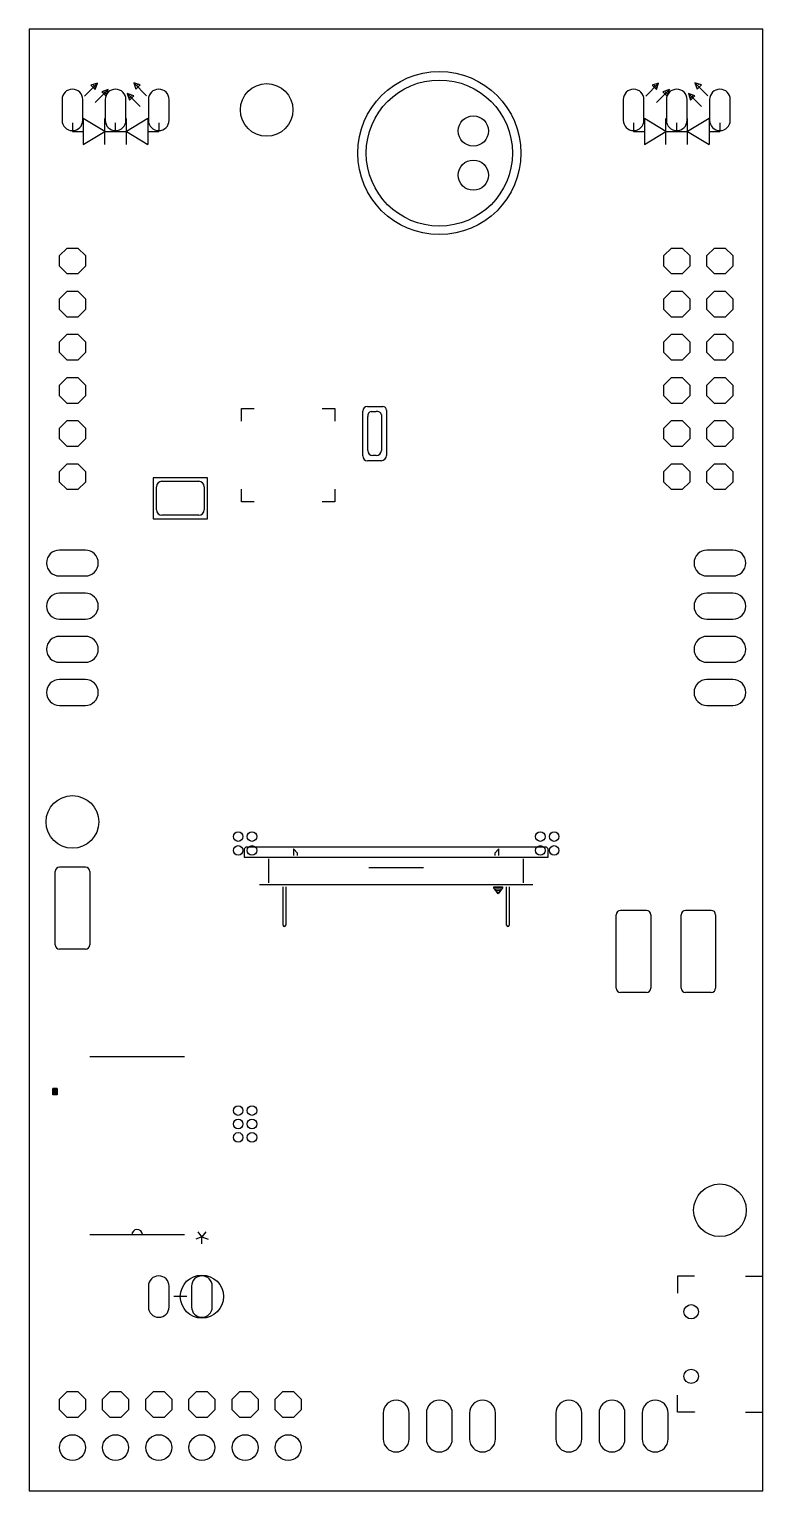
# Model space of a CAD drawing. Extents: x 0 to 43.2, y -1.3 to 84.8.
import ezdxf

# ---------------------------------------------------------------- set-up
doc = ezdxf.new("R2010")
doc.units = 0
for name, color, linetype in [('17', 82, 'CONTINUOUS'), ('20', 30, 'CONTINUOUS'), ('21', 253, 'CONTINUOUS')]:
    doc.layers.add(name, color=color, linetype=linetype)

# ---------------------------------------------------------------- blocks, each defined once
blk = doc.blocks.new('LONGP100')
blk.add_lwpolyline([(-0.5, -0.5), (0.5, -0.5, 1), (0.5, 0.5), (-0.5, 0.5, 1)], format="xyb", close=True)
blk = doc.blocks.new('OCTAGONP')
blk.add_lwpolyline([(-0.5, -0.2071), (-0.5, 0.2071), (-0.2071, 0.5), (0.2071, 0.5), (0.5, 0.2071), (0.5, -0.2071), (0.2071, -0.5), (-0.2071, -0.5)], close=True)
blk = doc.blocks.new('ROUNDP')
blk.add_circle((0, 0), 0.5)

msp = doc.modelspace()

# ---------------------------------------------------------------- linework, layer by layer
at = {"layer": '20'}
for p, q in [((43.16, 84.76), (0, 84.76)), ((0, 84.76), (0, -1.27)), ((43.16, -1.27), (43.16, 84.76)), ((0, -1.27), (43.16, -1.27))]:
    msp.add_line(p, q, dxfattribs=at)
for centre, radius in [((13.97, 80.01), 1.5494), ((2.54, 38.1), 1.5494), ((40.64, 15.24), 1.5494), ((38.948, 9.266), 0.425), ((38.948, 5.466), 0.425)]:
    msp.add_circle(centre, radius, dxfattribs=at)
at = {"layer": '21'}
for p, q in [((3.2512, 80.8228), (4.0132, 81.5848)), ((4.0132, 81.5848), (3.6322, 81.4578)), ((3.6322, 81.4578), (3.8862, 81.2038)), ((3.7592, 81.4578), (3.8862, 81.3308)), ((3.8862, 81.2038), (4.0132, 81.5848)), ((3.8862, 80.4418), (4.6482, 81.2038)), ((4.6482, 81.2038), (4.2672, 81.0768)), ((4.2672, 81.0768), (4.5212, 80.8228)), ((4.3942, 81.0768), (4.5212, 80.9498)), ((4.5212, 80.8228), (4.6482, 81.2038)), ((6.5278, 80.2132), (5.7658, 80.9752)), ((6.1468, 80.8482), (5.7658, 80.9752)), ((5.7658, 80.9752), (5.8928, 80.5942)), ((6.9088, 80.8482), (6.1468, 81.6102)), ((6.1468, 81.6102), (6.2738, 81.2292)), ((6.5278, 81.4832), (6.1468, 81.6102)), ((6.2738, 81.2292), (6.5278, 81.4832)), ((6.35, 81.534), (6.4008, 81.4832)), ((36.2712, 80.8228), (37.0332, 81.5848)), ((37.0332, 81.5848), (36.6522, 81.4578)), ((36.6522, 81.4578), (36.9062, 81.2038)), ((36.7792, 81.4578), (36.9062, 81.3308)), ((36.9062, 81.2038), (37.0332, 81.5848)), ((36.9062, 80.4418), (37.6682, 81.2038)), ((37.6682, 81.2038), (37.2872, 81.0768)), ((37.2872, 81.0768), (37.5412, 80.8228)), ((37.4142, 81.0768), (37.5412, 80.9498)), ((37.5412, 80.8228), (37.6682, 81.2038)), ((39.5478, 80.2132), (38.7858, 80.9752)), ((39.1668, 80.8482), (38.7858, 80.9752)), ((38.7858, 80.9752), (38.9128, 80.5942)), ((39.9288, 80.8482), (39.1668, 81.6102)), ((39.1668, 81.6102), (39.2938, 81.2292)), ((39.5478, 81.4832), (39.1668, 81.6102)), ((39.2938, 81.2292), (39.5478, 81.4832)), ((39.37, 81.534), (39.4208, 81.4832)), ((5.8928, 80.5942), (6.1468, 80.8482)), ((5.8928, 80.7212), (6.0198, 80.8482)), ((38.9128, 80.5942), (39.1668, 80.8482)), ((38.9128, 80.7212), (39.0398, 80.8482)), ((2.54, 79.248), (2.54, 78.74)), ((3.175, 79.502), (3.175, 78.74)), ((4.445, 78.74), (3.175, 79.502)), ((4.445, 78.74), (4.445, 79.502)), ((5.08, 78.74), (5.08, 79.248)), ((5.715, 78.74), (5.715, 79.502)), ((6.985, 79.502), (5.715, 78.74)), ((6.985, 79.502), (6.985, 78.74)), ((7.62, 79.248), (7.62, 78.74)), ((35.56, 79.248), (35.56, 78.74)), ((36.195, 79.502), (36.195, 78.74)), ((37.465, 78.74), (36.195, 79.502)), ((37.465, 78.74), (37.465, 79.502)), ((38.1, 78.74), (38.1, 79.248)), ((38.735, 78.74), (38.735, 79.502)), ((40.005, 79.502), (38.735, 78.74)), ((40.005, 79.502), (40.005, 78.74)), ((40.64, 79.248), (40.64, 78.74)), ((2.54, 78.74), (3.175, 78.74)), ((3.175, 78.74), (3.175, 77.978)), ((3.175, 77.978), (4.445, 78.74)), ((4.445, 77.978), (4.445, 78.74)), ((4.445, 78.74), (5.08, 78.74)), ((5.08, 78.74), (5.715, 78.74)), ((5.715, 77.978), (5.715, 78.74)), ((5.715, 78.74), (6.985, 77.978)), ((6.985, 78.74), (6.985, 77.978)), ((6.985, 78.74), (7.62, 78.74)), ((35.56, 78.74), (36.195, 78.74)), ((36.195, 78.74), (36.195, 77.978)), ((36.195, 77.978), (37.465, 78.74)), ((37.465, 77.978), (37.465, 78.74)), ((37.465, 78.74), (38.1, 78.74)), ((38.1, 78.74), (38.735, 78.74)), ((38.735, 77.978), (38.735, 78.74)), ((38.735, 78.74), (40.005, 77.978)), ((40.005, 78.74), (40.005, 77.978)), ((40.005, 78.74), (40.64, 78.74)), ((12.49, 61.69), (12.49, 62.44)), ((12.49, 62.44), (13.24, 62.44)), ((17.24, 62.44), (17.99, 62.44)), ((17.99, 62.44), (17.99, 61.69)), ((19.62, 59.6428), (19.62, 62.2772)), ((19.9028, 62.56), (20.7964, 62.56)), ((19.92, 59.96), (19.92, 61.96)), ((20.12, 62.26), (20.42, 62.26)), ((20.72, 62.06), (20.72, 59.96)), ((21.02, 62.3364), (21.02, 59.6762)), ((20.42, 59.66), (20.22, 59.66)), ((20.7038, 59.36), (19.9028, 59.36)), ((10.49, 58.35), (7.29, 58.35)), ((7.29, 58.35), (7.29, 55.95)), ((7.49, 56.4675), (7.49, 57.8325)), ((7.8075, 58.15), (9.9725, 58.15)), ((10.29, 57.8325), (10.29, 56.4675)), ((10.49, 55.95), (10.49, 58.35)), ((12.49, 56.94), (12.49, 57.69)), ((17.99, 57.69), (17.99, 56.94)), ((13.24, 56.94), (12.49, 56.94)), ((17.99, 56.94), (17.24, 56.94)), ((7.29, 55.95), (10.49, 55.95)), ((9.9725, 56.15), (7.8075, 56.15)), ((12.74, 36.62), (12.64, 36.52)), ((12.64, 36.52), (12.64, 36.02)), ((30.44, 36.62), (12.74, 36.62)), ((15.79, 36.27), (15.54, 36.52)), ((15.54, 36.52), (15.54, 36.12)), ((15.79, 36.12), (15.79, 36.27)), ((27.64, 36.52), (27.39, 36.27)), ((27.39, 36.27), (27.39, 36.12)), ((27.64, 36.12), (27.64, 36.52)), ((30.54, 36.52), (30.44, 36.62)), ((30.54, 36.02), (30.54, 36.52)), ((3.302, 35.433), (1.778, 35.433)), ((12.64, 36.02), (30.54, 36.02)), ((14.09, 34.52), (14.09, 35.92)), ((19.9898, 35.4076), (23.1902, 35.4076)), ((29.09, 34.52), (29.09, 35.92)), ((1.524, 30.861), (1.524, 35.179)), ((3.556, 35.179), (3.556, 30.861)), ((13.54, 34.42), (29.64, 34.42)), ((14.94, 32.02), (14.94, 34.27)), ((15.09, 34.27), (15.09, 32.02)), ((27.34, 34.22), (27.34, 34.27)), ((27.34, 34.27), (27.84, 34.27)), ((27.84, 34.2392), (27.34, 34.2392)), ((27.59, 33.87), (27.34, 34.22)), ((27.7811, 34.1376), (27.3989, 34.1376)), ((27.7086, 34.036), (27.4714, 34.036)), ((27.636, 33.9344), (27.544, 33.9344)), ((27.84, 34.22), (27.59, 33.87)), ((27.84, 34.27), (27.84, 34.22)), ((28.09, 32.02), (28.09, 34.27)), ((28.24, 34.27), (28.24, 32.02)), ((36.322, 32.893), (34.798, 32.893)), ((40.132, 32.893), (38.608, 32.893)), ((34.544, 28.321), (34.544, 32.639)), ((36.576, 32.639), (36.576, 28.321)), ((38.354, 28.321), (38.354, 32.639)), ((40.386, 32.639), (40.386, 28.321)), ((3.302, 30.607), (1.778, 30.607)), ((36.322, 28.067), (34.798, 28.067)), ((40.132, 28.067), (38.608, 28.067)), ((9.144, 24.2824), (3.556, 24.2824)), ((1.3843, 22.0345), (1.3843, 22.4155)), ((1.3843, 22.4155), (1.6383, 22.4155)), ((1.3843, 22.0345), (1.3843, 22.4155)), ((1.3843, 22.4155), (1.6383, 22.4155)), ((1.6383, 22.4028), (1.3843, 22.4028)), ((1.6383, 22.4028), (1.3843, 22.4028)), ((1.6383, 22.3774), (1.3843, 22.3774)), ((1.6383, 22.3774), (1.3843, 22.3774)), ((1.6383, 22.4155), (1.6383, 22.0345)), ((1.6383, 22.4155), (1.6383, 22.0345)), ((1.6383, 22.352), (1.3843, 22.352)), ((1.6383, 22.352), (1.3843, 22.352)), ((1.6383, 22.3266), (1.3843, 22.3266)), ((1.6383, 22.3266), (1.3843, 22.3266)), ((1.6383, 22.3012), (1.3843, 22.3012)), ((1.6383, 22.3012), (1.3843, 22.3012)), ((1.6383, 22.2758), (1.3843, 22.2758)), ((1.6383, 22.2758), (1.3843, 22.2758)), ((1.6383, 22.2504), (1.3843, 22.2504)), ((1.6383, 22.2504), (1.3843, 22.2504)), ((1.6383, 22.225), (1.3843, 22.225)), ((1.6383, 22.225), (1.3843, 22.225)), ((1.6383, 22.1996), (1.3843, 22.1996)), ((1.6383, 22.1996), (1.3843, 22.1996)), ((1.6383, 22.1742), (1.3843, 22.1742)), ((1.6383, 22.1742), (1.3843, 22.1742)), ((1.6383, 22.1488), (1.3843, 22.1488)), ((1.6383, 22.1488), (1.3843, 22.1488)), ((1.6383, 22.1234), (1.3843, 22.1234)), ((1.6383, 22.1234), (1.3843, 22.1234)), ((1.6383, 22.098), (1.3843, 22.098)), ((1.6383, 22.098), (1.3843, 22.098)), ((1.6383, 22.0726), (1.3843, 22.0726)), ((1.6383, 22.0726), (1.3843, 22.0726)), ((1.6383, 22.0472), (1.3843, 22.0472)), ((1.6383, 22.0472), (1.3843, 22.0472)), ((1.6383, 22.0345), (1.3843, 22.0345)), ((1.6383, 22.0345), (1.3843, 22.0345)), ((3.556, 13.8176), (6.6548, 13.8176)), ((6.6548, 13.8176), (9.144, 13.8176)), ((10.1635, 13.6708), (9.9314, 13.9693)), ((10.1635, 13.6708), (9.9314, 13.9693)), ((10.3957, 13.9693), (10.1635, 13.6708)), ((10.3957, 13.9693), (10.1635, 13.6708)), ((10.1635, 13.6708), (9.7988, 13.5382)), ((10.1635, 13.6708), (9.7988, 13.5382)), ((10.1635, 13.2729), (10.1635, 13.6708)), ((10.1635, 13.6708), (10.5283, 13.5382)), ((10.1635, 13.2729), (10.1635, 13.6708)), ((10.1635, 13.6708), (10.5283, 13.5382)), ((39.148, 11.366), (38.148, 11.366)), ((38.148, 11.366), (38.148, 10.366)), ((42.148, 11.366), (43.148, 11.366)), ((9.271, 10.16), (8.509, 10.16)), ((38.148, 3.366), (38.148, 4.366)), ((38.166, 3.3731), (39.148, 3.3731)), ((39.148, 3.3731), (39.148, 3.366)), ((42.148, 3.366), (43.148, 3.366))]:
    msp.add_line(p, q, dxfattribs=at)
for centre, radius in [((24.13, 77.47), 4.801), ((24.13, 77.47), 4.3), ((10.16, 10.16), 1.27)]:
    msp.add_circle(centre, radius, dxfattribs=at)
for centre, radius, start, end in [((19.9028, 62.2772), 0.2828, 90, 180), ((20.17, 62.01), 0.255, 101.3099, 191.3099), ((20.4701, 62.0101), 0.2549, 11.2908, 101.329), ((20.7964, 62.3364), 0.2236, 0, 90), ((19.9028, 59.6428), 0.2828, 180, 270), ((20.22, 59.96), 0.3, 180, 270), ((20.4199, 59.9601), 0.3001, 270.0191, 359.9809), ((20.7038, 59.6762), 0.3162, 270, 0), ((7.8075, 57.8325), 0.3175, 90, 180), ((9.9725, 57.8325), 0.3175, 0, 90), ((7.8075, 56.4675), 0.3175, 180, 270), ((9.9725, 56.4675), 0.3175, 270, 0), ((1.778, 35.179), 0.254, 90, 180), ((3.302, 35.179), 0.254, 0, 90), ((34.798, 32.639), 0.254, 90, 180), ((36.322, 32.639), 0.254, 0, 90), ((38.608, 32.639), 0.254, 90, 180), ((40.132, 32.639), 0.254, 0, 90), ((15.015, 32.02), 0.075, 180, 0), ((28.165, 32.02), 0.075, 180, 0), ((1.778, 30.861), 0.254, 180, 270), ((3.302, 30.861), 0.254, 270, 0), ((34.798, 28.321), 0.254, 180, 270), ((36.322, 28.321), 0.254, 270, 0), ((38.608, 28.321), 0.254, 180, 270), ((40.132, 28.321), 0.254, 270, 0), ((6.35, 13.8049), 0.3051, 2.3859, 182.3859), ((6.35, 13.8049), 0.3051, 2.3859, 182.3859)]:
    msp.add_arc(centre, radius, start, end, dxfattribs=at)

# ---------------------------------------------------------------- block references
at = {"layer": '17'}
for name, p, xscale, yscale, rotation in [('LONGP100', (2.54, 80.01), 1.2192, 1.2192, 90), ('LONGP100', (2.54, 80.01), 1.2192, 1.2192, 90), ('LONGP100', (5.08, 80.01), 1.2192, 1.2192, 90), ('LONGP100', (5.08, 80.01), 1.2192, 1.2192, 90), ('LONGP100', (7.62, 80.01), 1.2192, 1.2192, 90), ('LONGP100', (7.62, 80.01), 1.2192, 1.2192, 90), ('LONGP100', (35.56, 80.01), 1.2192, 1.2192, 90), ('LONGP100', (35.56, 80.01), 1.2192, 1.2192, 90), ('LONGP100', (38.1, 80.01), 1.2192, 1.2192, 90), ('LONGP100', (38.1, 80.01), 1.2192, 1.2192, 90), ('LONGP100', (40.64, 80.01), 1.2192, 1.2192, 90), ('LONGP100', (40.64, 80.01), 1.2192, 1.2192, 90), ('ROUNDP', (26.13, 78.77), 1.778, 1.778, 270), ('ROUNDP', (26.13, 78.77), 1.778, 1.778, 270), ('ROUNDP', (26.13, 76.17), 1.778, 1.778, 270), ('ROUNDP', (26.13, 76.17), 1.778, 1.778, 270), ('LONGP100', (2.54, 53.34), 1.524, 1.524, 180), ('LONGP100', (2.54, 53.34), 1.524, 1.524, 180), ('LONGP100', (40.64, 53.34), 1.524, 1.524, 180), ('LONGP100', (40.64, 53.34), 1.524, 1.524, 180), ('LONGP100', (2.54, 50.8), 1.524, 1.524, 180), ('LONGP100', (2.54, 50.8), 1.524, 1.524, 180), ('LONGP100', (40.64, 50.8), 1.524, 1.524, 180), ('LONGP100', (40.64, 50.8), 1.524, 1.524, 180), ('LONGP100', (2.54, 48.26), 1.524, 1.524, 180), ('LONGP100', (2.54, 48.26), 1.524, 1.524, 180), ('LONGP100', (40.64, 48.26), 1.524, 1.524, 180), ('LONGP100', (40.64, 48.26), 1.524, 1.524, 180), ('LONGP100', (2.54, 45.72), 1.524, 1.524, 180), ('LONGP100', (2.54, 45.72), 1.524, 1.524, 180), ('LONGP100', (40.64, 45.72), 1.524, 1.524, 180), ('LONGP100', (40.64, 45.72), 1.524, 1.524, 180), ('ROUNDP', (12.2936, 37.2364), 0.5588, 0.5588, 180), ('ROUNDP', (12.2936, 37.2364), 0.5588, 0.5588, 180), ('ROUNDP', (13.1064, 37.2364), 0.5588, 0.5588, 180), ('ROUNDP', (13.1064, 37.2364), 0.5588, 0.5588, 180), ('ROUNDP', (30.0736, 37.2364), 0.5588, 0.5588, 180), ('ROUNDP', (30.0736, 37.2364), 0.5588, 0.5588, 180), ('ROUNDP', (30.8864, 37.2364), 0.5588, 0.5588, 180), ('ROUNDP', (30.8864, 37.2364), 0.5588, 0.5588, 180), ('ROUNDP', (12.2936, 36.4236), 0.5588, 0.5588, 180), ('ROUNDP', (12.2936, 36.4236), 0.5588, 0.5588, 180), ('ROUNDP', (13.1064, 36.4236), 0.5588, 0.5588, 180), ('ROUNDP', (13.1064, 36.4236), 0.5588, 0.5588, 180), ('ROUNDP', (30.0736, 36.4236), 0.5588, 0.5588, 180), ('ROUNDP', (30.0736, 36.4236), 0.5588, 0.5588, 180), ('ROUNDP', (30.8864, 36.4236), 0.5588, 0.5588, 180), ('ROUNDP', (30.8864, 36.4236), 0.5588, 0.5588, 180), ('ROUNDP', (12.2936, 21.1074), 0.5588, 0.5588, 180), ('ROUNDP', (12.2936, 21.1074), 0.5588, 0.5588, 180), ('ROUNDP', (13.1064, 21.1074), 0.5588, 0.5588, 180), ('ROUNDP', (13.1064, 21.1074), 0.5588, 0.5588, 180), ('ROUNDP', (12.2936, 20.32), 0.5588, 0.5588, 180), ('ROUNDP', (12.2936, 20.32), 0.5588, 0.5588, 180), ('ROUNDP', (12.2936, 19.5326), 0.5588, 0.5588, 180), ('ROUNDP', (12.2936, 19.5326), 0.5588, 0.5588, 180), ('ROUNDP', (13.1064, 20.32), 0.5588, 0.5588, 180), ('ROUNDP', (13.1064, 20.32), 0.5588, 0.5588, 180), ('ROUNDP', (13.1064, 19.5326), 0.5588, 0.5588, 180), ('ROUNDP', (13.1064, 19.5326), 0.5588, 0.5588, 180), ('LONGP100', (7.62, 10.16), 1.2192, 1.2192, 270), ('LONGP100', (7.62, 10.16), 1.2192, 1.2192, 270), ('LONGP100', (10.16, 10.16), 1.2192, 1.2192, 270), ('LONGP100', (10.16, 10.16), 1.2192, 1.2192, 270), ('OCTAGONP', (2.54, 3.81), 1.524, 1.524, 270), ('OCTAGONP', (2.54, 3.81), 1.524, 1.524, 270), ('OCTAGONP', (5.08, 3.81), 1.524, 1.524, 270), ('OCTAGONP', (5.08, 3.81), 1.524, 1.524, 270), ('OCTAGONP', (7.62, 3.81), 1.524, 1.524, 270), ('OCTAGONP', (7.62, 3.81), 1.524, 1.524, 270), ('OCTAGONP', (10.16, 3.81), 1.524, 1.524, 270), ('OCTAGONP', (10.16, 3.81), 1.524, 1.524, 270), ('OCTAGONP', (12.7, 3.81), 1.524, 1.524, 270), ('OCTAGONP', (12.7, 3.81), 1.524, 1.524, 270), ('OCTAGONP', (15.24, 3.81), 1.524, 1.524, 270), ('OCTAGONP', (15.24, 3.81), 1.524, 1.524, 270), ('LONGP100', (21.59, 2.54), 1.524, 1.524, 90), ('LONGP100', (21.59, 2.54), 1.524, 1.524, 90), ('LONGP100', (24.13, 2.54), 1.524, 1.524, 90), ('LONGP100', (24.13, 2.54), 1.524, 1.524, 90), ('LONGP100', (26.67, 2.54), 1.524, 1.524, 90), ('LONGP100', (26.67, 2.54), 1.524, 1.524, 90), ('LONGP100', (31.75, 2.54), 1.524, 1.524, 90), ('LONGP100', (31.75, 2.54), 1.524, 1.524, 90), ('LONGP100', (34.29, 2.54), 1.524, 1.524, 90), ('LONGP100', (34.29, 2.54), 1.524, 1.524, 90), ('LONGP100', (36.83, 2.54), 1.524, 1.524, 90), ('LONGP100', (36.83, 2.54), 1.524, 1.524, 90), ('ROUNDP', (2.54, 1.27), 1.524, 1.524, 90), ('ROUNDP', (2.54, 1.27), 1.524, 1.524, 90), ('ROUNDP', (5.08, 1.27), 1.524, 1.524, 90), ('ROUNDP', (5.08, 1.27), 1.524, 1.524, 90), ('ROUNDP', (7.62, 1.27), 1.524, 1.524, 90), ('ROUNDP', (7.62, 1.27), 1.524, 1.524, 90), ('ROUNDP', (10.16, 1.27), 1.524, 1.524, 90), ('ROUNDP', (10.16, 1.27), 1.524, 1.524, 90), ('ROUNDP', (12.7, 1.27), 1.524, 1.524, 90), ('ROUNDP', (12.7, 1.27), 1.524, 1.524, 90), ('ROUNDP', (15.24, 1.27), 1.524, 1.524, 90), ('ROUNDP', (15.24, 1.27), 1.524, 1.524, 90)]:
    msp.add_blockref(name, p, dxfattribs=dict(at, xscale=xscale, yscale=yscale, rotation=rotation))
at = {"layer": '17', "xscale": 1.524, "yscale": 1.524}
for p in [(2.54, 71.12), (2.54, 71.12), (38.1, 71.12), (38.1, 71.12), (40.64, 71.12), (40.64, 71.12), (2.54, 68.58), (2.54, 68.58), (38.1, 68.58), (38.1, 68.58), (40.64, 68.58), (40.64, 68.58), (2.54, 66.04), (2.54, 66.04), (38.1, 66.04), (38.1, 66.04), (40.64, 66.04), (40.64, 66.04), (2.54, 63.5), (2.54, 63.5), (38.1, 63.5), (38.1, 63.5), (40.64, 63.5), (40.64, 63.5), (2.54, 60.96), (2.54, 60.96), (38.1, 60.96), (38.1, 60.96), (40.64, 60.96), (40.64, 60.96), (2.54, 58.42), (2.54, 58.42), (38.1, 58.42), (38.1, 58.42), (40.64, 58.42), (40.64, 58.42)]:
    msp.add_blockref('OCTAGONP', p, dxfattribs=at)

doc.saveas('drawing.dxf')
